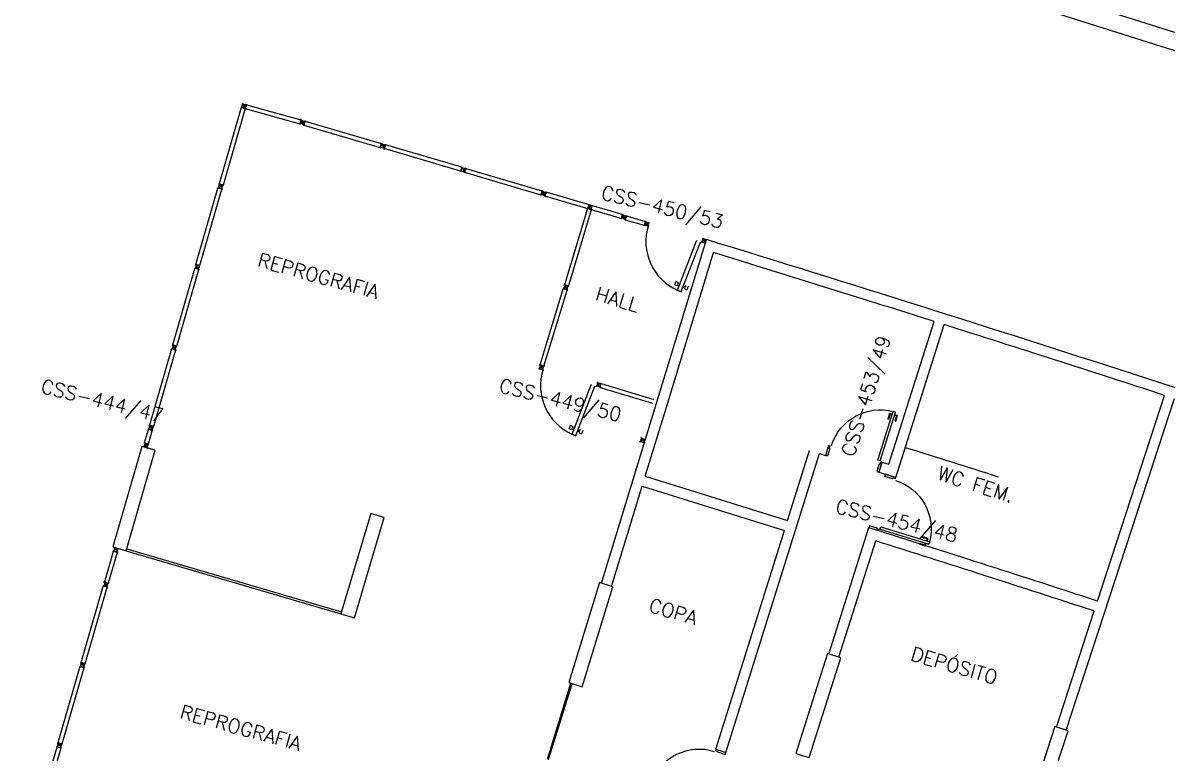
# Model space of a CAD drawing. Extents: x -152 to 150, y 325 to 437.
# Drawn here: x 110.09 to 126.49, y 382.25 to 392.72 of the extents above; entities that cross this region are included whole.
import ezdxf
from ezdxf.enums import TextEntityAlignment as Align

# ---------------------------------------------------------------- set-up
doc = ezdxf.new("R2010")
doc.units = 0
doc.header["$LTSCALE"] = 0.01
doc.header["$MEASUREMENT"] = 0
doc.layers.get('0').update_dxf_attribs({"linetype": 'CONTINUOUS'})
for name, color, linetype in [('ALV', 2, 'CONTINUOUS'), ('DIV', 2, 'CONTINUOUS'), ('ESC', 1, 'CONTINUOUS'), ('ESQ', 1, 'CONTINUOUS'), ('ESTR', 3, 'CONTINUOUS'), ('PEÇAS', 1, 'CONTINUOUS'), ('PISO', 1, 'CONTINUOUS'), ('TEXTO', 2, 'CONTINUOUS'), ('TEXTO-ENDEREÇO', 2, 'CONTINUOUS')]:
    doc.layers.add(name, color=color, linetype=linetype)
doc.styles.add('UNB-100', font='simplex.shx', dxfattribs={"height": 3})
doc.styles.add('UNB-100-1', font='simplex.shx', dxfattribs={"height": 0.2})

# ---------------------------------------------------------------- blocks, each defined once
blk = doc.blocks.new('PILAR-SSC')
blk.add_lwpolyline([(0.003, -27.952), (0.203, -27.952), (0.203, -26.452), (0.003, -26.452)], close=True)
blk = doc.blocks.new('PE80-SSC')
at = {"color": 2}
for p, q in [((0.075, 0), (-0.075, 0)), ((-0.075, -0.03), (-0.075, 0)), ((0.075, 0), (0.075, -0.02)), ((0.777, 0.01), (0.687, 0.01)), ((0.687, 0), (0.687, 0.01)), ((0.777, 0.01), (0.777, -0.03)), ((0.04, -0.03), (-0.075, -0.03)), ((0.075, -0.02), (0.04, -0.02)), ((0.04, -0.03), (0.04, -0.02)), ((0.085, -0.03), (0.817, -0.03)), ((0.085, -0.03), (0.085, -0.065)), ((0.085, -0.065), (0.817, -0.065)), ((0.767, 0), (0.687, 0)), ((0.767, -0.095), (0.687, -0.095)), ((0.687, -0.095), (0.687, -0.105)), ((0.777, -0.105), (0.687, -0.105)), ((0.767, 0), (0.767, -0.03)), ((0.767, -0.095), (0.767, -0.065)), ((0.777, -0.105), (0.777, -0.065)), ((0.817, -0.065), (0.817, -0.03)), ((0.04, -0.771), (-0.075, -0.771)), ((-0.075, -0.771), (-0.075, -0.801)), ((0.075, -0.801), (-0.075, -0.801)), ((0.075, -0.802), (-0.075, -0.802)), ((0.04, -0.771), (0.04, -0.781)), ((0.075, -0.781), (0.04, -0.781)), ((0.075, -0.801), (0.075, -0.781))]:
    blk.add_line(p, q, dxfattribs=at)
at = {"color": 1}
blk.add_arc((0.085, -0.03), 0.731, 270, 357.3429, dxfattribs=at)
blk = doc.blocks.new('DIV12-SSC')
for p, q in [((-0.005, 0), (0.005, 0)), ((0, -0.005), (0, 0.005)), ((0.024, 0.019), (0.029, 0.019)), ((0.024, 0.019), (0.024, 0.017)), ((0.024, 0.017), (0.029, 0.017)), ((0.029, 0.03), (0.043, 0.03)), ((0.029, 0.019), (0.029, 0.03)), ((0.029, -0.017), (0.029, 0.017)), ((0.03, 0.029), (1.169, 0.029)), ((0.03, -0.029), (0.03, 0.029)), ((0.043, 0.03), (0.043, 0.029)), ((1.157, 0.03), (1.157, 0.029)), ((1.171, 0.03), (1.157, 0.03)), ((1.169, -0.029), (1.169, 0.029)), ((1.171, 0.019), (1.171, 0.03)), ((1.176, 0.019), (1.171, 0.019)), ((1.176, 0.017), (1.171, 0.017)), ((1.171, -0.017), (1.171, 0.017)), ((1.176, 0.019), (1.176, 0.017)), ((1.195, 0), (1.205, 0)), ((1.2, -0.005), (1.2, 0.005)), ((0.024, -0.017), (0.029, -0.017)), ((0.024, -0.017), (0.024, -0.019)), ((0.024, -0.019), (0.029, -0.019)), ((0.029, -0.031), (0.029, -0.019)), ((0.029, -0.031), (0.043, -0.031)), ((0.03, -0.029), (1.169, -0.029)), ((0.043, -0.029), (0.043, -0.031)), ((1.157, -0.029), (1.157, -0.031)), ((1.171, -0.031), (1.157, -0.031)), ((1.176, -0.017), (1.171, -0.017)), ((1.176, -0.019), (1.171, -0.019)), ((1.171, -0.031), (1.171, -0.019)), ((1.176, -0.017), (1.176, -0.019))]:
    blk.add_line(p, q)
blk = doc.blocks.new('MTDIV-SSC')
for p, q in [((-0.0185, 0.0285), (-0.0285, 0.0285)), ((-0.0285, 0.0185), (-0.0285, 0.0285)), ((-0.0265, 0.0185), (-0.0285, 0.0185)), ((-0.0265, 0.0265), (-0.0185, 0.0265)), ((-0.0265, 0.0235), (-0.0265, 0.0265)), ((-0.0215, 0.0235), (-0.0265, 0.0235)), ((-0.0265, 0.0235), (0.0265, 0.0235)), ((-0.0265, 0.0215), (-0.0235, 0.0215)), ((-0.0265, 0.0185), (-0.0265, 0.0215)), ((-0.0235, 0.0215), (-0.0235, -0.0215)), ((-0.0215, 0.0235), (-0.0215, 0.0215)), ((-0.0215, 0.0215), (0.0215, 0.0215)), ((-0.0215, 0.0195), (-0.0215, -0.0195)), ((-0.0215, 0.0195), (0.0195, 0.0195)), ((-0.0185, 0.0265), (-0.0185, 0.0285)), ((-0.0049, 0), (0.0049, 0)), ((0, -0.0049), (0, 0.0049)), ((0.0195, 0.0095), (0.0115, 0.0095)), ((0.0115, 0.0095), (0.0115, 0.0075)), ((0.0215, 0.0075), (0.0115, 0.0075)), ((0.0135, 0.0075), (0.0135, 0.0055)), ((0.0215, 0.0055), (0.0135, 0.0055)), ((0.0185, 0.0285), (0.0285, 0.0285)), ((0.0185, 0.0265), (0.0185, 0.0285)), ((0.0185, 0.0265), (0.0265, 0.0265)), ((0.0195, 0.0195), (0.0195, 0.0095)), ((0.0215, 0.0235), (0.0265, 0.0235)), ((0.0215, 0.0235), (0.0215, 0.0075)), ((0.0215, 0.0055), (0.0215, -0.0055)), ((0.0265, 0.0215), (0.0235, 0.0215)), ((0.0235, 0.0215), (0.0235, -0.0215)), ((0.0265, 0.0235), (0.0265, 0.0265)), ((0.0265, 0.0185), (0.0265, 0.0215)), ((0.0265, 0.0185), (0.0285, 0.0185)), ((0.0285, 0.0185), (0.0285, 0.0285)), ((-0.0285, -0.0185), (-0.0265, -0.0185)), ((-0.0285, -0.0185), (-0.0285, -0.0285)), ((-0.0185, -0.0285), (-0.0285, -0.0285)), ((-0.0265, -0.0185), (-0.0265, -0.0215)), ((-0.0265, -0.0215), (-0.0235, -0.0215)), ((-0.0215, -0.0235), (-0.0265, -0.0235)), ((-0.0265, -0.0235), (-0.0265, -0.0265)), ((0.0265, -0.0235), (-0.0265, -0.0235)), ((-0.0185, -0.0265), (-0.0265, -0.0265)), ((-0.0215, -0.0195), (0.0195, -0.0195)), ((-0.0215, -0.0215), (-0.0215, -0.0235)), ((-0.0215, -0.0215), (0.0215, -0.0215)), ((-0.0185, -0.0265), (-0.0185, -0.0285)), ((0.0215, -0.0075), (0.0115, -0.0075)), ((0.0115, -0.0075), (0.0115, -0.0095)), ((0.0195, -0.0095), (0.0115, -0.0095)), ((0.0215, -0.0055), (0.0135, -0.0055)), ((0.0135, -0.0055), (0.0135, -0.0075)), ((0.0265, -0.0265), (0.0185, -0.0265)), ((0.0185, -0.0265), (0.0185, -0.0285)), ((0.0185, -0.0285), (0.0285, -0.0285)), ((0.0195, -0.0095), (0.0195, -0.0195)), ((0.0215, -0.0075), (0.0215, -0.0235)), ((0.0215, -0.0235), (0.0265, -0.0235)), ((0.0265, -0.0215), (0.0235, -0.0215)), ((0.0285, -0.0185), (0.0265, -0.0185)), ((0.0265, -0.0185), (0.0265, -0.0215)), ((0.0265, -0.0235), (0.0265, -0.0265)), ((0.0285, -0.0185), (0.0285, -0.0285))]:
    blk.add_line(p, q)
blk = doc.blocks.new('PLXE-SSC')
for p, q in [((0.043, 0.69), (0.048, 0.74)), ((0.121, 0.788), (0.047, 0.032)), ((0.087, 0.736), (0.048, 0.74)), ((0.082, 0.686), (0.084, 0.701)), ((0.112, 0.698), (0.084, 0.701)), ((0.086, 0.721), (0.087, 0.736)), ((0.114, 0.718), (0.086, 0.721)), ((0.178, 0.782), (0.103, 0.027)), ((0.119, 0.79), (0.118, 0.776)), ((0.118, 0.776), (0.12, 0.776)), ((0.131, 0.789), (0.119, 0.79)), ((0.178, 0.782), (0.121, 0.788)), ((0.131, 0.794), (0.133, 0.794)), ((0.131, 0.794), (0.131, 0.789)), ((0.133, 0.794), (0.133, 0.789)), ((0.166, 0.786), (0.133, 0.789)), ((0.166, 0.791), (0.168, 0.79)), ((0.166, 0.791), (0.166, 0.786)), ((0.168, 0.79), (0.168, 0.785)), ((0.18, 0.784), (0.168, 0.785)), ((0.169, 0.693), (0.197, 0.69)), ((0.171, 0.713), (0.199, 0.71)), ((0.176, 0.77), (0.178, 0.77)), ((0.18, 0.784), (0.178, 0.77)), ((0.195, 0.675), (0.197, 0.69)), ((0.195, 0.675), (0.235, 0.671)), ((0.199, 0.71), (0.2, 0.725)), ((0.2, 0.725), (0.24, 0.721)), ((0.235, 0.671), (0.24, 0.721)), ((-0.008, 0), (0.008, 0)), ((0, 0.006), (0, -0.007)), ((0.044, 0.031), (0.046, 0.045)), ((0.046, 0.045), (0.048, 0.045)), ((0.105, 0.025), (0.106, 0.039))]:
    blk.add_line(p, q)
blk.add_arc((0.065, 0.028), 0.764, 357.9063, 81.358)

msp = doc.modelspace()

# ---------------------------------------------------------------- linework, layer by layer
at = {"layer": 'ALV'}
for p, q in [((127.85, 391.918), (124.481, 392.984)), ((127.925, 392.156), (124.919, 393.108)), ((118.382, 384.686), (119.888, 389.611)), ((119.317, 387.223), (119.988, 389.423)), ((122.502, 386.39), (123.151, 388.437)), ((122.6, 386.202), (123.294, 388.392)), ((125.043, 382.578), (126.592, 387.332)), ((125.489, 384.431), (126.45, 387.378)), ((119.009, 386.22), (119.317, 387.223)), ((121.048, 385.584), (121.362, 386.589)), ((121.637, 386.66), (121.592, 386.517)), ((120.164, 382.262), (121.506, 386.544)), ((121.506, 386.544), (121.592, 386.517)), ((122.402, 386.421), (122.357, 386.278)), ((122.357, 386.278), (122.6, 386.202)), ((122.402, 386.421), (122.502, 386.39)), ((119.009, 386.22), (119.868, 385.952)), ((118.524, 384.641), (118.965, 386.076)), ((118.965, 386.076), (121.003, 385.441)), ((119.868, 385.952), (121.048, 385.584)), ((120.021, 382.307), (121.003, 385.441)), ((121.641, 383.671), (122.214, 385.482)), ((121.783, 383.625), (122.312, 385.294)), ((124.901, 382.624), (125.443, 384.288)), ((120.022, 382.307), (120.021, 382.307))]:
    msp.add_line(p, q, dxfattribs=at)
for radius, start, end in [(407.019, 71.12713, 72.93756), (406.869, 72.59124, 72.91644), (406.869, 72.44976, 72.59124), (406.869, 71.96196, 72.42864), (403.619, 71.96205, 72.4288), (403.769, 71.96204, 72.4288)]:
    msp.add_arc((0.463, 0.506), radius, start, end, dxfattribs=at)
at = {"layer": 'DIV'}
for p, q in [((113.253, 391.524), (113.262, 391.521)), ((113.259, 391.527), (113.256, 391.518)), ((113.295, 391.541), (113.279, 391.487)), ((113.289, 391.53), (113.28, 391.499)), ((113.285, 391.534), (113.29, 391.532)), ((113.285, 391.532), (113.285, 391.534)), ((113.285, 391.532), (113.289, 391.53)), ((113.293, 391.544), (113.29, 391.532)), ((113.293, 391.544), (113.307, 391.54)), ((113.295, 391.541), (114.077, 391.324)), ((113.307, 391.538), (113.307, 391.54)), ((113.275, 391.5), (113.28, 391.499)), ((113.275, 391.498), (113.275, 391.5)), ((113.275, 391.498), (113.28, 391.497)), ((113.28, 391.497), (113.276, 391.485)), ((113.276, 391.485), (113.29, 391.481)), ((113.279, 391.487), (114.061, 391.27)), ((113.29, 391.481), (113.29, 391.483)), ((114.048, 391.271), (114.049, 391.273)), ((114.062, 391.267), (114.048, 391.271)), ((114.077, 391.324), (114.061, 391.27)), ((114.065, 391.279), (114.062, 391.267)), ((114.065, 391.328), (114.065, 391.33)), ((114.079, 391.326), (114.065, 391.33)), ((114.07, 391.277), (114.065, 391.279)), ((114.075, 391.312), (114.066, 391.281)), ((114.071, 391.279), (114.066, 391.281)), ((114.07, 391.277), (114.071, 391.279)), ((114.08, 391.311), (114.075, 391.312)), ((114.079, 391.326), (114.076, 391.314)), ((114.081, 391.313), (114.076, 391.314)), ((114.08, 391.311), (114.081, 391.313)), ((114.093, 391.29), (114.103, 391.287)), ((114.099, 391.293), (114.096, 391.283)), ((118.221, 390.072), (118.212, 390.075)), ((118.218, 390.079), (118.215, 390.069)), ((118.697, 389.932), (118.707, 389.929)), ((118.703, 389.936), (118.7, 389.926)), ((118.719, 389.906), (118.72, 389.908)), ((118.719, 389.906), (118.724, 389.905)), ((118.72, 389.908), (118.725, 389.907)), ((118.724, 389.905), (118.721, 389.894)), ((118.721, 389.894), (118.734, 389.889)), ((118.739, 389.95), (118.723, 389.895)), ((118.723, 389.895), (118.995, 389.815)), ((118.734, 389.939), (118.725, 389.907)), ((118.729, 389.94), (118.73, 389.942)), ((118.729, 389.94), (118.734, 389.939)), ((118.73, 389.942), (118.734, 389.941)), ((118.738, 389.952), (118.734, 389.941)), ((118.734, 389.889), (118.735, 389.891)), ((118.738, 389.952), (118.752, 389.948)), ((118.739, 389.95), (119.011, 389.869)), ((118.751, 389.946), (118.752, 389.948)), ((119.011, 389.869), (118.995, 389.815)), ((118.999, 389.873), (119, 389.875)), ((119.013, 389.871), (119, 389.875)), ((119.013, 389.871), (119.01, 389.859)), ((118.982, 389.816), (118.983, 389.818)), ((118.996, 389.812), (118.982, 389.816)), ((119, 389.824), (118.996, 389.812)), ((119.009, 389.857), (119, 389.826)), ((119.005, 389.824), (119, 389.826)), ((119.004, 389.822), (119, 389.824)), ((119.004, 389.822), (119.005, 389.824)), ((119.014, 389.856), (119.009, 389.857)), ((119.015, 389.858), (119.01, 389.859)), ((119.014, 389.856), (119.015, 389.858)), ((119.027, 389.835), (119.037, 389.832)), ((119.034, 389.838), (119.031, 389.829)), ((117.873, 388.929), (117.87, 388.919)), ((118.361, 387.491), (118.375, 387.487)), ((118.364, 387.492), (118.38, 387.547)), ((118.364, 387.492), (119.116, 387.264)), ((118.365, 387.504), (118.375, 387.536)), ((118.37, 387.537), (118.375, 387.536)), ((118.371, 387.539), (118.375, 387.538)), ((118.375, 387.538), (118.379, 387.549)), ((118.375, 387.488), (118.375, 387.487)), ((118.379, 387.549), (118.393, 387.545)), ((118.38, 387.547), (119.133, 387.319)), ((118.393, 387.545), (118.392, 387.543)), ((111.926, 386.906), (111.929, 386.915)), ((111.837, 386.696), (111.891, 386.889)), ((111.89, 386.892), (111.886, 386.878)), ((111.886, 386.878), (111.888, 386.877)), ((111.902, 386.888), (111.89, 386.892)), ((111.946, 386.873), (111.891, 386.889)), ((111.892, 386.68), (111.946, 386.873)), ((111.903, 386.893), (111.902, 386.888)), ((111.903, 386.893), (111.905, 386.893)), ((111.905, 386.893), (111.904, 386.888)), ((111.935, 386.879), (111.904, 386.888)), ((111.932, 386.909), (111.922, 386.912)), ((111.937, 386.883), (111.935, 386.879)), ((111.939, 386.883), (111.937, 386.878)), ((111.937, 386.883), (111.939, 386.883)), ((111.949, 386.875), (111.937, 386.878)), ((111.943, 386.861), (111.945, 386.861)), ((111.949, 386.875), (111.945, 386.861)), ((118.942, 386.711), (118.958, 386.765)), ((118.947, 386.771), (118.946, 386.769)), ((118.961, 386.767), (118.947, 386.771)), ((118.947, 386.722), (118.957, 386.753)), ((118.957, 386.755), (118.961, 386.767)), ((118.962, 386.754), (118.957, 386.755)), ((118.961, 386.752), (118.957, 386.753)), ((118.962, 386.754), (118.961, 386.752)), ((111.834, 386.694), (111.838, 386.708)), ((111.846, 386.691), (111.834, 386.694)), ((111.892, 386.68), (111.837, 386.696)), ((111.838, 386.708), (111.84, 386.707)), ((111.845, 386.686), (111.846, 386.691)), ((111.845, 386.686), (111.846, 386.686)), ((111.846, 386.686), (111.848, 386.69)), ((111.88, 386.681), (111.848, 386.69)), ((111.861, 386.657), (111.851, 386.66)), ((111.854, 386.653), (111.857, 386.663)), ((111.878, 386.676), (111.88, 386.681)), ((111.878, 386.676), (111.88, 386.676)), ((111.88, 386.676), (111.882, 386.681)), ((111.893, 386.677), (111.882, 386.681)), ((111.893, 386.677), (111.897, 386.691)), ((111.895, 386.692), (111.897, 386.691)), ((118.93, 386.714), (118.929, 386.712)), ((118.943, 386.708), (118.929, 386.712)), ((118.943, 386.708), (118.946, 386.72)), ((118.951, 386.718), (118.946, 386.72)), ((118.952, 386.72), (118.947, 386.722)), ((118.952, 386.72), (118.951, 386.718)), ((111.388, 385.141), (111.261, 384.702)), ((111.443, 385.125), (111.316, 384.686)), ((111.387, 385.144), (111.383, 385.13)), ((111.383, 385.13), (111.385, 385.129)), ((111.398, 385.14), (111.387, 385.144)), ((111.443, 385.125), (111.388, 385.141)), ((111.4, 385.145), (111.398, 385.14)), ((111.4, 385.145), (111.402, 385.144)), ((111.402, 385.144), (111.4, 385.14)), ((111.432, 385.13), (111.4, 385.14)), ((111.429, 385.161), (111.419, 385.164)), ((111.426, 385.167), (111.423, 385.158)), ((111.433, 385.135), (111.432, 385.13)), ((111.433, 385.135), (111.435, 385.135)), ((111.435, 385.135), (111.434, 385.13)), ((111.446, 385.127), (111.434, 385.13)), ((111.44, 385.113), (111.442, 385.113)), ((111.446, 385.127), (111.442, 385.113)), ((111.571, 385.15), (114.65, 384.247)), ((111.58, 385.178), (114.659, 384.276)), ((111.259, 384.701), (111.263, 384.715)), ((111.27, 384.697), (111.259, 384.701)), ((111.316, 384.686), (111.261, 384.702)), ((111.263, 384.715), (111.265, 384.714)), ((111.269, 384.693), (111.27, 384.697)), ((111.269, 384.693), (111.271, 384.692)), ((111.271, 384.692), (111.272, 384.697)), ((111.304, 384.688), (111.272, 384.697)), ((111.285, 384.664), (111.275, 384.666)), ((111.282, 384.67), (111.279, 384.66)), ((111.303, 384.683), (111.304, 384.688)), ((111.303, 384.683), (111.305, 384.682)), ((111.305, 384.682), (111.306, 384.687)), ((111.318, 384.684), (111.306, 384.687)), ((111.318, 384.684), (111.322, 384.698)), ((111.32, 384.698), (111.322, 384.698))]:
    msp.add_line(p, q, dxfattribs=at)
at = {"layer": 'ESC'}
for p, q in [((117.611, 382.165), (117.943, 383.252)), ((117.623, 382.161), (117.962, 383.245))]:
    msp.add_line(p, q, dxfattribs=at)
at = {"layer": 'PEÇAS'}
msp.add_arc((1.157, -1.127), 406.369, 72.39418, 72.59124, dxfattribs=at)
at = {"layer": 'PISO'}
msp.add_arc((0.463, 0.506), 382.359, 69.08957, 90.01762, dxfattribs=at)

# ---------------------------------------------------------------- block references
at = {"layer": 'DIV', "xscale": -1}
for name, p, rotation in [('DIV12-SSC', (113.257, 391.523), 73.91204837655505), ('MTDIV-SSC', (113.257, 391.523), 163.571706257277), ('DIV12-SSC', (114.098, 391.288), 163.5717062573279), ('MTDIV-SSC', (115.249, 390.949), 163.571706257304), ('MTDIV-SSC', (116.4, 390.61), 163.5717062572871), ('DIV12-SSC', (116.4, 390.61), 163.57170625726), ('DIV12-SSC', (118.217, 390.074), 73.30491895277912), ('MTDIV-SSC', (118.217, 390.074), 73.04081966253553), ('MTDIV-SSC', (119.853, 389.591), 163.57170625726), ('MTDIV-SSC', (112.592, 389.217), 73.91204837661596), ('MTDIV-SSC', (117.872, 388.924), 73.04081966255687), ('DIV12-SSC', (112.26, 388.064), 73.91204837657239), ('MTDIV-SSC', (112.26, 388.064), 73.91204837659772), ('MTDIV-SSC', (117.522, 387.776), 73.04081966254031), ('MTDIV-SSC', (118.343, 387.528), 343.1728693076861), ('MTDIV-SSC', (111.856, 386.658), 73.91204837652187), ('MTDIV-SSC', (111.28, 384.665), 73.89282967223387), ('DIV12-SSC', (110.947, 383.512), 73.89282967219117), ('DIV12-SSC', (110.615, 382.359), 73.89282967227663)]:
    msp.add_blockref(name, p, dxfattribs=dict(at, rotation=rotation))
at = {"layer": 'DIV'}
for name, p, rotation in [('MTDIV-SSC', (114.098, 391.288), 163.5717062572193), ('DIV12-SSC', (116.4, 390.61), 163.5717062572803), ('DIV12-SSC', (112.592, 389.217), 73.91204837650609), ('MTDIV-SSC', (112.925, 390.37), 73.91204837653059), ('MTDIV-SSC', (117.551, 390.27), 163.5717062572363), ('DIV12-SSC', (118.702, 389.931), 163.5717062572123), ('MTDIV-SSC', (118.702, 389.931), 163.571706257311), ('MTDIV-SSC', (119.032, 389.833), 163.571706257311), ('PLXE-SSC', (119.853, 389.591), 164.3620262457351), ('DIV12-SSC', (112.26, 388.064), 73.91204837659143), ('DIV12-SSC', (117.522, 387.776), 73.04081966253239), ('PLXE-SSC', (118.343, 387.528), 164.3620262457351), ('MTDIV-SSC', (111.927, 386.911), 73.91204837654792), ('MTDIV-SSC', (118.979, 386.729), 343.1728693076896), ('MTDIV-SSC', (111.424, 385.162), 73.89282967225995), ('DIV12-SSC', (110.947, 383.512), 73.8928296722094), ('MTDIV-SSC', (110.947, 383.512), 73.89282967218412), ('MTDIV-SSC', (110.615, 382.359), 73.89282967216667)]:
    msp.add_blockref(name, p, dxfattribs=dict(at, rotation=rotation))
at = {"layer": 'ESQ', "xscale": -1}
for p, rotation in [((122.38, 386.35), 252.6546826997628), ((122.286, 385.459), 162.6546826997652)]:
    msp.add_blockref('PE80-SSC', p, dxfattribs=dict(at, rotation=rotation))
at = {"layer": 'ESQ', "rotation": 162.5171930606882}
msp.add_blockref('PE80-SSC', (119.853, 381.52), dxfattribs=at)
at = {"layer": 'ESTR'}
for p, rotation in [((119.127, 412.062), 343.9024390243897), ((122.626, 411.037), 343.4146341463417), ((126.117, 409.982), 342.9268292682939), ((129.599, 408.897), 342.4390243902444), ((133.071, 407.783), 341.9512195121937)]:
    msp.add_blockref('PILAR-SSC', p, dxfattribs=dict(at, rotation=rotation))

# ---------------------------------------------------------------- texts
at = {"layer": 'TEXTO', "style": 'UNB-100'}
for p in [(114.299, 388.994), (113.185, 382.519)]:
    msp.add_text('REPROGRAFIA', height=0.2, rotation=344.5838, dxfattribs=at).set_placement(p, align=Align.CENTER)
for s, rotation, p in [('HALL', 343.7171, (118.278, 388.745)), ('WC FEM.', 342.2177, (123.176, 386.179)), ('COPA', 343.7171, (119.044, 384.282)), ('DEPÓSITO', 343.7171, (122.798, 383.588))]:
    msp.add_text(s, height=0.2, rotation=rotation, dxfattribs=at).set_placement(p)
at = {"layer": 'TEXTO-ENDEREÇO', "style": 'UNB-100-1'}
for s, rotation, p in [('CSS-450/53', 346.0863, (119.231, 389.978)), ('CSS-453/49', 72.7608, (122.267, 387.34)), ('CSS-444/47', 346.0863, (111.204, 387.203)), ('CSS-449/50', 346.0863, (117.769, 387.213)), ('CSS-454/48', 346.0863, (122.589, 385.484))]:
    msp.add_text(s, height=0.2, rotation=rotation, dxfattribs=at).set_placement(p, align=Align.CENTER)

doc.saveas('drawing.dxf')
